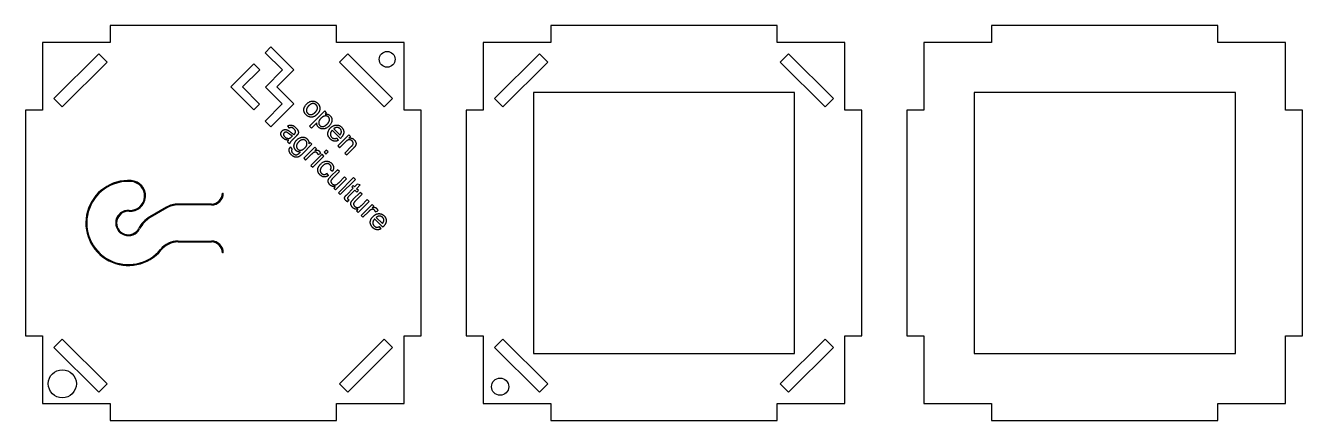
# Model space of a CAD drawing. Header units: millimetres. Extents: x -259 to 529, y -169 to 56.
# Drawn here: x 170.2 to 529, y -55.6 to 55.6 of the extents above; entities that cross this region are included whole.
import ezdxf

# ---------------------------------------------------------------- set-up
doc = ezdxf.new("R2010")
doc.units = ezdxf.units.MM

msp = doc.modelspace()

# ---------------------------------------------------------------- linework, layer by layer
at = {"color": 7, "linetype": 'Continuous', "lineweight": 25}
for p, q in [((193.96, 55.56), (193.96, 50.8)), ((257.53, 55.56), (193.96, 55.56)), ((257.53, 50.8), (257.53, 55.56)), ((317.78, 55.56), (317.78, 50.8)), ((381.35, 55.56), (317.78, 55.56)), ((381.35, 50.8), (381.35, 55.56)), ((441.61, 55.56), (441.61, 50.8)), ((505.18, 55.56), (441.61, 55.56)), ((505.18, 50.8), (505.18, 55.56)), ((174.94, 50.8), (174.94, 31.79)), ((193.96, 50.8), (174.94, 50.8)), ((276.54, 50.8), (257.53, 50.8)), ((276.54, 31.79), (276.54, 50.8)), ((298.77, 50.8), (298.77, 31.79)), ((317.78, 50.8), (298.77, 50.8)), ((400.37, 50.8), (381.35, 50.8)), ((400.37, 31.79), (400.37, 50.8)), ((422.59, 50.8), (422.59, 31.79)), ((441.61, 50.8), (422.59, 50.8)), ((524.19, 50.8), (505.18, 50.8)), ((524.19, 31.79), (524.19, 50.8)), ((190.74, 47.58), (178.16, 35.01)), ((193.07, 45.24), (190.74, 47.58)), ((237.53, 47.92), (239.14, 49.54)), ((242.38, 43.08), (237.53, 47.92)), ((239.14, 49.54), (245.59, 43.09)), ((260.75, 47.58), (258.41, 45.24)), ((273.32, 35.01), (260.75, 47.58)), ((314.56, 47.58), (301.99, 35.01)), ((316.9, 45.24), (314.56, 47.58)), ((384.57, 47.58), (382.24, 45.24)), ((397.15, 35.01), (384.57, 47.58)), ((180.5, 32.67), (193.07, 45.24)), ((227.89, 38.29), (234.35, 44.75)), ((235.97, 43.12), (231.14, 38.29)), ((234.35, 44.75), (235.97, 43.12)), ((237.56, 38.26), (242.38, 43.08)), ((245.59, 43.09), (240.8, 38.3)), ((258.41, 45.24), (270.99, 32.67)), ((304.32, 32.67), (316.9, 45.24)), ((382.24, 45.24), (394.81, 32.67)), ((234.34, 31.84), (227.89, 38.29)), ((231.14, 38.29), (235.96, 33.46)), ((242.33, 33.5), (237.56, 38.26)), ((240.8, 38.3), (245.58, 33.52)), ((386.27, 36.7), (312.86, 36.7)), ((312.86, 36.7), (312.86, -36.7)), ((386.27, -36.7), (386.27, 36.7)), ((510.1, 36.7), (436.69, 36.7)), ((436.69, 36.7), (436.69, -36.7)), ((510.1, -36.7), (510.1, 36.7)), ((178.16, 35.01), (180.5, 32.67)), ((235.96, 33.46), (234.34, 31.84)), ((237.51, 28.67), (242.33, 33.5)), ((245.58, 33.52), (239.12, 27.06)), ((270.99, 32.67), (273.32, 35.01)), ((301.99, 35.01), (304.32, 32.67)), ((394.81, 32.67), (397.15, 35.01)), ((170.18, 31.79), (170.18, -31.79)), ((174.94, 31.79), (170.18, 31.79)), ((254.29, 31.51), (249.98, 27.2)), ((254.77, 31.03), (254.29, 31.51)), ((254.37, 30.62), (254.77, 31.03)), ((281.31, 31.79), (276.54, 31.79)), ((281.31, -31.79), (281.31, 31.79)), ((294, 31.79), (294, -31.79)), ((298.77, 31.79), (294, 31.79)), ((405.13, 31.79), (400.37, 31.79)), ((405.13, -31.79), (405.13, 31.79)), ((417.83, 31.79), (417.83, -31.79)), ((422.59, 31.79), (417.83, 31.79)), ((528.96, 31.79), (524.19, 31.79)), ((528.96, -31.79), (528.96, 31.79)), ((239.12, 27.06), (237.51, 28.67)), ((243.79, 27.24), (244.23, 26.65)), ((249.98, 27.2), (250.51, 26.67)), ((250.51, 26.67), (252.03, 28.19)), ((256.32, 26.09), (258.64, 23.77)), ((258.52, 24.76), (256.78, 26.5)), ((243.79, 22.79), (244.34, 22.24)), ((245.2, 24.5), (245.01, 24.31)), ((245.48, 23.71), (246.18, 24.41)), ((247.97, 19.45), (250.66, 22.14)), ((250.17, 22.63), (249.8, 22.25)), ((250.66, 22.14), (250.17, 22.63)), ((258.14, 23.3), (257.66, 23.91)), ((261, 24.8), (257.88, 21.69)), ((257.88, 21.69), (258.41, 21.16)), ((258.41, 21.16), (260.11, 22.86)), ((261.78, 21.58), (259.88, 19.69)), ((261.47, 24.33), (261, 24.8)), ((261.03, 23.89), (261.47, 24.33)), ((245.08, 20.82), (244.65, 21.41)), ((251.46, 21.34), (248.35, 18.23)), ((248.35, 18.23), (248.88, 17.7)), ((248.88, 17.7), (250.51, 19.33)), ((253.48, 19.32), (250.37, 16.21)), ((250.9, 15.68), (254.01, 18.79)), ((251.94, 20.86), (251.46, 21.34)), ((251.47, 20.39), (251.94, 20.86)), ((252.38, 19.24), (253.06, 19.55)), ((254.01, 18.79), (253.48, 19.32)), ((254.67, 20.5), (254.06, 19.9)), ((254.06, 19.9), (254.59, 19.37)), ((254.59, 19.37), (255.2, 19.98)), ((255.2, 19.98), (254.67, 20.5)), ((259.88, 19.69), (260.41, 19.16)), ((260.41, 19.16), (262.33, 21.07)), ((250.37, 16.21), (250.9, 15.68)), ((255.82, 15), (256.41, 14.56)), ((257.83, 14.98), (255.9, 13.05)), ((256.63, 12.72), (258.36, 14.45)), ((258.36, 14.45), (257.83, 14.98)), ((255.33, 13.39), (254.88, 13.98)), ((257.24, 9.34), (260.35, 12.45)), ((262.37, 12.81), (258.07, 8.51)), ((259.83, 12.98), (258.16, 11.31)), ((258.59, 7.98), (262.89, 12.28)), ((260.35, 12.45), (259.83, 12.98)), ((262.89, 12.28), (262.37, 12.81)), ((263.4, 10.94), (262.63, 10.17)), ((264.24, 10.74), (263.4, 10.94)), ((225.49, 8.38), (225.74, 8.38)), ((257.22, 10.27), (256.77, 9.81)), ((256.77, 9.81), (257.24, 9.34)), ((258.07, 8.51), (258.59, 7.98)), ((262.22, 9.76), (260.43, 7.97)), ((260.92, 7.42), (262.74, 9.24)), ((262.24, 10.56), (261.83, 10.15)), ((261.83, 10.15), (262.22, 9.76)), ((262.63, 10.17), (262.24, 10.56)), ((264.2, 8.61), (262.27, 6.68)), ((262.74, 9.24), (263.28, 8.71)), ((263, 6.35), (264.73, 8.08)), ((263.15, 9.65), (264.24, 10.74)), ((263.69, 9.12), (263.15, 9.65)), ((263.28, 8.71), (263.69, 9.12)), ((264.73, 8.08), (264.2, 8.61)), ((209.75, 4.45), (205.09, 1.75)), ((209.88, 4.23), (205.22, 1.53)), ((222.44, 5.33), (213.04, 5.33)), ((222.44, 5.08), (213.04, 5.08)), ((260.65, 5.93), (261.04, 6.47)), ((263.59, 3.9), (263.14, 3.44)), ((263.61, 2.97), (266.72, 6.08)), ((267.56, 5.25), (264.44, 2.13)), ((266.2, 6.61), (264.53, 4.94)), ((266.72, 6.08), (266.2, 6.61)), ((268.03, 4.77), (267.56, 5.25)), ((267.56, 4.3), (268.03, 4.77)), ((263.14, 3.44), (263.61, 2.97)), ((264.44, 2.13), (264.97, 1.6)), ((264.97, 1.6), (266.6, 3.24)), ((268.25, 1.17), (270.57, -1.15)), ((268.48, 3.15), (269.15, 3.46)), ((270.45, -0.17), (268.71, 1.57)), ((270.07, -1.63), (269.59, -1.01)), ((213.04, -5.08), (222.44, -5.08)), ((213.04, -5.33), (222.44, -5.33)), ((225.74, -8.38), (225.49, -8.38)), ((170.18, -31.79), (174.94, -31.79)), ((174.94, -31.79), (174.94, -50.8)), ((276.54, -31.79), (281.31, -31.79)), ((276.54, -50.8), (276.54, -31.79)), ((294, -31.79), (298.77, -31.79)), ((298.77, -31.79), (298.77, -50.8)), ((400.37, -31.79), (405.13, -31.79)), ((400.37, -50.8), (400.37, -31.79)), ((417.83, -31.79), (422.59, -31.79)), ((422.59, -31.79), (422.59, -50.8)), ((524.19, -31.79), (528.96, -31.79)), ((524.19, -50.8), (524.19, -31.79)), ((180.5, -32.67), (178.16, -35.01)), ((178.16, -35.01), (190.74, -47.58)), ((193.07, -45.24), (180.5, -32.67)), ((270.99, -32.67), (258.41, -45.24)), ((260.75, -47.58), (273.32, -35.01)), ((273.32, -35.01), (270.99, -32.67)), ((304.32, -32.67), (301.99, -35.01)), ((301.99, -35.01), (314.56, -47.58)), ((316.9, -45.24), (304.32, -32.67)), ((394.81, -32.67), (382.24, -45.24)), ((384.57, -47.58), (397.15, -35.01)), ((397.15, -35.01), (394.81, -32.67)), ((312.86, -36.7), (386.27, -36.7)), ((436.69, -36.7), (510.1, -36.7)), ((190.74, -47.58), (193.07, -45.24)), ((258.41, -45.24), (260.75, -47.58)), ((314.56, -47.58), (316.9, -45.24)), ((382.24, -45.24), (384.57, -47.58)), ((174.94, -50.8), (193.96, -50.8)), ((193.96, -50.8), (193.96, -55.56)), ((257.53, -55.56), (257.53, -50.8)), ((257.53, -50.8), (276.54, -50.8)), ((298.77, -50.8), (317.78, -50.8)), ((317.78, -50.8), (317.78, -55.56)), ((381.35, -55.56), (381.35, -50.8)), ((381.35, -50.8), (400.37, -50.8)), ((422.59, -50.8), (441.61, -50.8)), ((441.61, -50.8), (441.61, -55.56)), ((505.18, -55.56), (505.18, -50.8)), ((505.18, -50.8), (524.19, -50.8)), ((193.96, -55.56), (257.53, -55.56)), ((317.78, -55.56), (381.35, -55.56)), ((441.61, -55.56), (505.18, -55.56))]:
    msp.add_line(p, q, dxfattribs=at)
for centre, radius in [((271.79, 46.05), 2.22), ((180.51, -45.23), 3.95), ((303.52, -46.05), 2.41)]:
    msp.add_circle(centre, radius, dxfattribs=at)
for centre, radius, start, end in [((199.07, 0), 11.95, 86.2634, 320.7106), ((199.07, 0), 11.7, 86.2634, 320.7106), ((199.57, 7.61), 4.32, 266.2634, 86.2634), ((199.57, 7.61), 4.07, 266.2634, 86.2634), ((222.44, 8.38), 3.3, 270, 0), ((222.44, 8.38), 3.05, 270, 0), ((213.04, -1.24), 6.57, 90, 120.0835), ((213.04, -1.24), 6.32, 90, 120.0835), ((199.07, 0), 3.56, 86.2634, 333.0541), ((199.07, 0), 3.31, 86.2634, 333.0541), ((209.04, -5.06), 7.87, 120.0835, 153.0541), ((209.04, -5.06), 7.62, 120.0835, 153.0541), ((213.04, -11.43), 6.35, 90, 140.7106), ((213.04, -11.43), 6.1, 90, 140.7106), ((222.44, -8.38), 3.3, 0, 90), ((222.44, -8.38), 3.05, 0, 90)]:
    msp.add_arc(centre, radius, start, end, dxfattribs=at)
for points, knots in [([(249.02, 30.41), (248.96, 30.47), (248.86, 30.57), (248.73, 30.75), (248.62, 30.92), (248.53, 31.11), (248.46, 31.29), (248.41, 31.49), (248.38, 31.69), (248.38, 31.89), (248.39, 32.09), (248.43, 32.3), (248.5, 32.5), (248.59, 32.71), (248.7, 32.91), (248.84, 33.11), (249, 33.31), (249.12, 33.43), (249.18, 33.5)], [0, 0, 0, 0, 0.064407, 0.126289, 0.185897, 0.243642, 0.30091, 0.357638, 0.414613, 0.472496, 0.531237, 0.590598, 0.651629, 0.714492, 0.780349, 0.849628, 0.922629, 1, 1, 1, 1]), ([(249.73, 32.96), (249.68, 32.91), (249.59, 32.81), (249.46, 32.67), (249.36, 32.52), (249.27, 32.37), (249.2, 32.23), (249.14, 32.09), (249.11, 31.94), (249.09, 31.8), (249.09, 31.67), (249.1, 31.53), (249.12, 31.41), (249.16, 31.28), (249.21, 31.17), (249.28, 31.05), (249.36, 30.95), (249.42, 30.88), (249.45, 30.85)], [0, 0, 0, 0, 0.085537, 0.165515, 0.240759, 0.311176, 0.378367, 0.442021, 0.502421, 0.561582, 0.618704, 0.673953, 0.727435, 0.780812, 0.833786, 0.88797, 0.942822, 1, 1, 1, 1]), ([(249.18, 33.5), (249.26, 33.57), (249.39, 33.7), (249.61, 33.87), (249.83, 34.02), (250.05, 34.14), (250.27, 34.22), (250.5, 34.28), (250.72, 34.31), (250.87, 34.3), (250.95, 34.3)], [0, 0, 0, 0, 0.148284, 0.287299, 0.418453, 0.542595, 0.661179, 0.77602, 0.888114, 1, 1, 1, 1]), ([(251.83, 33.23), (251.8, 33.26), (251.74, 33.32), (251.63, 33.4), (251.52, 33.47), (251.4, 33.52), (251.28, 33.56), (251.15, 33.58), (251.02, 33.6), (250.88, 33.59), (250.74, 33.58), (250.6, 33.54), (250.45, 33.49), (250.31, 33.42), (250.17, 33.33), (250.02, 33.22), (249.87, 33.1), (249.78, 33.01), (249.73, 32.96)], [0, 0, 0, 0, 0.057236, 0.112144, 0.16594, 0.219438, 0.272379, 0.32642, 0.381259, 0.438439, 0.497085, 0.558171, 0.621228, 0.687798, 0.758995, 0.834316, 0.914375, 1, 1, 1, 1]), ([(250.95, 34.3), (251.01, 34.29), (251.13, 34.28), (251.31, 34.24), (251.48, 34.19), (251.65, 34.12), (251.82, 34.03), (251.97, 33.93), (252.13, 33.8), (252.22, 33.71), (252.27, 33.67)], [0, 0, 0, 0, 0.123458, 0.24543, 0.366147, 0.488526, 0.611431, 0.736685, 0.866696, 1, 1, 1, 1]), ([(251.58, 31.14), (251.62, 31.19), (251.71, 31.28), (251.83, 31.43), (251.93, 31.57), (252.02, 31.71), (252.09, 31.85), (252.14, 32), (252.17, 32.14), (252.19, 32.28), (252.19, 32.42), (252.18, 32.55), (252.16, 32.68), (252.12, 32.8), (252.07, 32.92), (252, 33.03), (251.93, 33.13), (251.87, 33.2), (251.83, 33.23)], [0, 0, 0, 0, 0.083753, 0.162615, 0.236702, 0.306646, 0.373128, 0.436979, 0.498079, 0.557463, 0.615362, 0.671363, 0.726085, 0.780035, 0.83373, 0.887489, 0.942781, 1, 1, 1, 1]), ([(252.27, 33.67), (252.32, 33.61), (252.42, 33.51), (252.55, 33.34), (252.66, 33.16), (252.75, 32.98), (252.82, 32.79), (252.87, 32.6), (252.9, 32.4), (252.9, 32.2), (252.89, 31.99), (252.85, 31.79), (252.79, 31.59), (252.71, 31.39), (252.6, 31.19), (252.47, 31), (252.32, 30.81), (252.21, 30.69), (252.15, 30.63)], [0, 0, 0, 0, 0.064654, 0.126741, 0.186832, 0.245868, 0.303674, 0.361514, 0.419963, 0.479353, 0.539578, 0.599547, 0.660426, 0.72282, 0.787354, 0.854794, 0.925688, 1, 1, 1, 1]), ([(252.15, 30.63), (252.1, 30.58), (252, 30.48), (251.85, 30.35), (251.71, 30.24), (251.57, 30.13), (251.43, 30.05), (251.29, 29.97), (251.16, 29.91), (251.02, 29.86), (250.89, 29.82), (250.76, 29.8), (250.63, 29.78), (250.49, 29.78), (250.36, 29.78), (250.23, 29.79), (250.09, 29.82), (249.91, 29.86), (249.7, 29.94), (249.45, 30.06), (249.22, 30.22), (249.09, 30.35), (249.02, 30.41)], [0, 0, 0, 0, 0.058151, 0.113208, 0.165274, 0.214195, 0.260971, 0.304911, 0.346514, 0.386023, 0.424148, 0.461976, 0.49937, 0.53653, 0.574012, 0.611673, 0.649716, 0.688336, 0.765696, 0.842807, 0.920369, 1, 1, 1, 1]), ([(249.45, 30.85), (249.48, 30.82), (249.55, 30.76), (249.66, 30.68), (249.77, 30.61), (249.89, 30.56), (250.01, 30.52), (250.14, 30.5), (250.27, 30.49), (250.41, 30.49), (250.55, 30.51), (250.69, 30.55), (250.84, 30.6), (250.98, 30.67), (251.13, 30.76), (251.28, 30.87), (251.43, 31), (251.53, 31.09), (251.58, 31.14)], [0, 0, 0, 0, 0.056371, 0.111081, 0.164129, 0.216936, 0.269393, 0.322942, 0.377703, 0.434362, 0.493044, 0.553699, 0.617494, 0.684597, 0.755847, 0.832204, 0.913362, 1, 1, 1, 1]), ([(253.19, 29.46), (253.15, 29.41), (253.05, 29.31), (252.93, 29.16), (252.82, 29.02), (252.73, 28.88), (252.66, 28.74), (252.6, 28.6), (252.57, 28.46), (252.55, 28.33), (252.54, 28.2), (252.55, 28.07), (252.57, 27.95), (252.6, 27.84), (252.64, 27.73), (252.7, 27.63), (252.77, 27.53), (252.82, 27.48), (252.85, 27.45)], [0, 0, 0, 0, 0.090117, 0.174029, 0.252739, 0.326443, 0.39526, 0.460221, 0.522294, 0.581233, 0.637958, 0.69204, 0.744579, 0.795671, 0.845795, 0.896552, 0.947635, 1, 1, 1, 1]), ([(255.28, 29.83), (255.25, 29.86), (255.2, 29.91), (255.1, 29.98), (254.99, 30.03), (254.88, 30.07), (254.77, 30.1), (254.64, 30.12), (254.51, 30.12), (254.37, 30.11), (254.22, 30.09), (254.08, 30.05), (253.93, 30), (253.78, 29.92), (253.64, 29.83), (253.49, 29.72), (253.34, 29.6), (253.24, 29.5), (253.19, 29.46)], [0, 0, 0, 0, 0.049657, 0.098858, 0.148225, 0.198067, 0.249202, 0.302544, 0.359066, 0.418265, 0.480193, 0.543649, 0.609904, 0.678922, 0.752676, 0.830216, 0.912671, 1, 1, 1, 1]), ([(254.37, 30.62), (254.43, 30.63), (254.56, 30.65), (254.75, 30.65), (254.93, 30.64), (255.11, 30.6), (255.28, 30.54), (255.44, 30.45), (255.6, 30.33), (255.69, 30.24), (255.75, 30.19)], [0, 0, 0, 0, 0.132806, 0.258974, 0.379126, 0.494993, 0.611874, 0.732828, 0.861961, 1, 1, 1, 1]), ([(254.92, 27.81), (254.97, 27.86), (255.06, 27.96), (255.19, 28.1), (255.29, 28.25), (255.38, 28.39), (255.46, 28.53), (255.51, 28.67), (255.55, 28.81), (255.57, 28.95), (255.58, 29.08), (255.57, 29.21), (255.56, 29.33), (255.53, 29.44), (255.48, 29.55), (255.43, 29.65), (255.36, 29.74), (255.31, 29.8), (255.28, 29.83)], [0, 0, 0, 0, 0.089192, 0.172193, 0.25044, 0.324296, 0.39322, 0.458763, 0.520866, 0.580845, 0.638594, 0.693624, 0.746436, 0.797671, 0.847704, 0.897851, 0.94809, 1, 1, 1, 1]), ([(255.75, 30.19), (255.78, 30.16), (255.84, 30.1), (255.93, 29.99), (256, 29.88), (256.07, 29.77), (256.13, 29.65), (256.18, 29.53), (256.22, 29.41), (256.25, 29.29), (256.27, 29.16), (256.28, 29.03), (256.28, 28.9), (256.27, 28.77), (256.25, 28.64), (256.22, 28.51), (256.17, 28.38), (256.11, 28.2), (256, 27.98), (255.85, 27.73), (255.67, 27.49), (255.53, 27.35), (255.46, 27.27)], [0, 0, 0, 0, 0.042083, 0.083042, 0.123315, 0.162775, 0.201927, 0.240693, 0.279617, 0.318819, 0.357816, 0.396839, 0.436121, 0.475518, 0.515254, 0.555914, 0.597805, 0.640541, 0.727559, 0.815719, 0.906257, 1, 1, 1, 1]), ([(242.46, 23.97), (242.42, 24.01), (242.34, 24.09), (242.24, 24.22), (242.15, 24.35), (242.07, 24.48), (242.01, 24.61), (241.97, 24.75), (241.94, 24.88), (241.92, 25.01), (241.92, 25.14), (241.94, 25.26), (241.96, 25.38), (242, 25.5), (242.06, 25.62), (242.12, 25.72), (242.2, 25.83), (242.26, 25.89), (242.29, 25.92)], [0, 0, 0, 0, 0.079659, 0.154966, 0.225798, 0.293973, 0.358332, 0.420736, 0.481322, 0.540729, 0.599261, 0.655897, 0.711767, 0.767649, 0.823519, 0.880308, 0.93884, 1, 1, 1, 1]), ([(242.29, 25.92), (242.33, 25.96), (242.41, 26.03), (242.53, 26.12), (242.67, 26.19), (242.81, 26.24), (242.96, 26.28), (243.1, 26.29), (243.25, 26.29), (243.39, 26.27), (243.53, 26.24), (243.67, 26.19), (243.81, 26.13), (243.9, 26.09), (243.94, 26.06)], [0, 0, 0, 0, 0.088433, 0.174146, 0.258663, 0.343102, 0.426745, 0.50862, 0.588627, 0.668613, 0.749412, 0.831419, 0.914554, 1, 1, 1, 1]), ([(242.87, 25.38), (242.84, 25.34), (242.77, 25.27), (242.71, 25.14), (242.68, 25.01), (242.67, 24.86), (242.7, 24.71), (242.77, 24.55), (242.87, 24.4), (242.96, 24.31), (243, 24.26)], [0, 0, 0, 0, 0.113422, 0.221386, 0.330936, 0.444895, 0.565747, 0.694466, 0.838644, 1, 1, 1, 1]), ([(244.14, 25.16), (244.08, 25.2), (243.97, 25.28), (243.82, 25.39), (243.69, 25.46), (243.58, 25.52), (243.48, 25.55), (243.38, 25.57), (243.29, 25.57), (243.19, 25.56), (243.1, 25.53), (243.02, 25.49), (242.94, 25.44), (242.89, 25.4), (242.87, 25.38)], [0, 0, 0, 0, 0.151482, 0.279854, 0.384715, 0.468549, 0.539279, 0.60686, 0.672494, 0.738688, 0.804282, 0.867673, 0.933307, 1, 1, 1, 1]), ([(243.79, 27.24), (243.85, 27.28), (243.98, 27.36), (244.17, 27.45), (244.36, 27.51), (244.55, 27.55), (244.74, 27.55), (244.94, 27.53), (245.14, 27.47), (245.34, 27.39), (245.55, 27.28), (245.75, 27.14), (245.96, 26.98), (246.08, 26.86), (246.15, 26.79)], [0, 0, 0, 0, 0.08681, 0.167432, 0.242383, 0.313435, 0.383786, 0.4565, 0.534096, 0.617019, 0.705135, 0.79812, 0.896221, 1, 1, 1, 1]), ([(243.94, 26.06), (243.98, 26.04), (244.06, 25.99), (244.19, 25.9), (244.33, 25.8), (244.44, 25.72), (244.49, 25.67)], [0, 0, 0, 0, 0.187682, 0.41746, 0.687649, 1, 1, 1, 1]), ([(245.2, 24.5), (245.17, 24.52), (245.09, 24.55), (244.98, 24.61), (244.86, 24.67), (244.73, 24.75), (244.59, 24.84), (244.45, 24.94), (244.3, 25.05), (244.19, 25.12), (244.14, 25.16)], [0, 0, 0, 0, 0.092089, 0.193374, 0.304033, 0.423766, 0.553514, 0.692528, 0.841452, 1, 1, 1, 1]), ([(245.64, 26.43), (245.61, 26.46), (245.55, 26.52), (245.46, 26.6), (245.37, 26.66), (245.28, 26.72), (245.2, 26.77), (245.12, 26.81), (245.04, 26.83), (244.96, 26.85), (244.88, 26.86), (244.79, 26.86), (244.71, 26.85), (244.62, 26.83), (244.53, 26.8), (244.43, 26.76), (244.33, 26.71), (244.27, 26.67), (244.23, 26.65)], [0, 0, 0, 0, 0.080343, 0.155887, 0.226869, 0.291837, 0.353251, 0.410762, 0.464277, 0.514838, 0.565197, 0.61691, 0.671425, 0.729208, 0.790901, 0.855931, 0.925656, 1, 1, 1, 1]), ([(244.49, 25.67), (244.55, 25.63), (244.66, 25.54), (244.83, 25.42), (244.98, 25.31), (245.12, 25.2), (245.26, 25.11), (245.39, 25.04), (245.5, 24.97), (245.58, 24.93), (245.61, 24.91)], [0, 0, 0, 0, 0.162111, 0.313471, 0.454112, 0.584072, 0.703658, 0.81271, 0.911318, 1, 1, 1, 1]), ([(246.06, 25.65), (246.06, 25.69), (246.05, 25.75), (246.03, 25.85), (245.99, 25.94), (245.94, 26.04), (245.88, 26.14), (245.81, 26.24), (245.73, 26.34), (245.67, 26.4), (245.64, 26.43)], [0, 0, 0, 0, 0.105847, 0.215286, 0.328726, 0.448229, 0.57354, 0.706337, 0.848587, 1, 1, 1, 1]), ([(245.75, 25.05), (245.78, 25.07), (245.83, 25.13), (245.89, 25.2), (245.95, 25.28), (245.99, 25.36), (246.03, 25.43), (246.05, 25.51), (246.06, 25.58), (246.06, 25.63), (246.06, 25.65)], [0, 0, 0, 0, 0.157654, 0.304619, 0.440525, 0.566445, 0.68281, 0.793599, 0.897406, 1, 1, 1, 1]), ([(246.15, 26.79), (246.21, 26.73), (246.33, 26.61), (246.49, 26.42), (246.61, 26.23), (246.71, 26.06), (246.77, 25.89), (246.82, 25.73), (246.84, 25.59), (246.84, 25.45), (246.82, 25.32), (246.78, 25.18), (246.72, 25.05), (246.67, 24.97), (246.64, 24.92)], [0, 0, 0, 0, 0.127041, 0.242227, 0.34588, 0.439506, 0.524276, 0.600675, 0.670181, 0.733732, 0.795746, 0.8603, 0.927902, 1, 1, 1, 1]), ([(252.45, 26.98), (252.41, 27.02), (252.33, 27.11), (252.23, 27.25), (252.14, 27.4), (252.09, 27.56), (252.05, 27.72), (252.02, 27.88), (252.01, 28.03), (252.02, 28.14), (252.03, 28.19)], [0, 0, 0, 0, 0.137544, 0.269039, 0.39714, 0.523325, 0.647981, 0.76733, 0.884569, 1, 1, 1, 1]), ([(255.46, 27.27), (255.38, 27.2), (255.22, 27.05), (254.97, 26.86), (254.71, 26.7), (254.48, 26.6), (254.29, 26.53), (254.15, 26.49), (254.02, 26.47), (253.88, 26.45), (253.75, 26.45), (253.61, 26.45), (253.48, 26.47), (253.34, 26.49), (253.21, 26.53), (253.09, 26.57), (252.97, 26.62), (252.86, 26.68), (252.75, 26.74), (252.64, 26.81), (252.54, 26.89), (252.48, 26.95), (252.45, 26.98)], [0, 0, 0, 0, 0.097412, 0.19079, 0.281316, 0.369716, 0.413008, 0.454982, 0.495862, 0.536296, 0.576492, 0.616309, 0.655976, 0.696139, 0.735808, 0.77471, 0.813012, 0.85056, 0.888188, 0.925151, 0.96255, 1, 1, 1, 1]), ([(252.85, 27.45), (252.88, 27.42), (252.94, 27.37), (253.04, 27.3), (253.14, 27.24), (253.25, 27.19), (253.37, 27.16), (253.49, 27.14), (253.62, 27.14), (253.75, 27.14), (253.89, 27.16), (254.03, 27.2), (254.18, 27.26), (254.32, 27.33), (254.47, 27.43), (254.62, 27.54), (254.77, 27.67), (254.87, 27.77), (254.92, 27.81)], [0, 0, 0, 0, 0.051851, 0.102062, 0.152142, 0.202345, 0.252841, 0.305282, 0.359206, 0.416242, 0.47548, 0.537257, 0.602511, 0.671973, 0.745528, 0.824805, 0.909372, 1, 1, 1, 1]), ([(255.77, 23.66), (255.71, 23.72), (255.61, 23.83), (255.47, 24.01), (255.35, 24.19), (255.26, 24.38), (255.18, 24.57), (255.13, 24.76), (255.11, 24.96), (255.1, 25.17), (255.12, 25.37), (255.16, 25.58), (255.22, 25.78), (255.31, 25.98), (255.42, 26.18), (255.55, 26.37), (255.71, 26.56), (255.82, 26.69), (255.88, 26.75)], [0, 0, 0, 0, 0.067186, 0.13157, 0.19315, 0.252496, 0.310573, 0.368094, 0.425492, 0.483398, 0.542192, 0.601163, 0.661103, 0.723062, 0.787507, 0.854561, 0.925333, 1, 1, 1, 1]), ([(256.32, 26.09), (256.28, 26.05), (256.21, 25.96), (256.11, 25.83), (256.02, 25.69), (255.95, 25.56), (255.9, 25.42), (255.86, 25.29), (255.83, 25.15), (255.82, 25.02), (255.83, 24.89), (255.84, 24.76), (255.87, 24.64), (255.91, 24.52), (255.97, 24.41), (256.03, 24.3), (256.11, 24.19), (256.17, 24.13), (256.2, 24.1)], [0, 0, 0, 0, 0.079165, 0.153805, 0.225197, 0.292847, 0.357947, 0.42013, 0.48141, 0.541194, 0.599735, 0.656499, 0.712608, 0.768126, 0.824424, 0.881135, 0.939433, 1, 1, 1, 1]), ([(255.88, 26.75), (255.95, 26.81), (256.08, 26.93), (256.27, 27.09), (256.48, 27.23), (256.68, 27.35), (256.88, 27.44), (257.09, 27.5), (257.3, 27.55), (257.51, 27.57), (257.71, 27.56), (257.92, 27.54), (258.11, 27.49), (258.3, 27.43), (258.48, 27.34), (258.66, 27.23), (258.83, 27.1), (258.94, 27), (258.99, 26.95)], [0, 0, 0, 0, 0.076796, 0.149703, 0.218682, 0.284733, 0.348109, 0.409317, 0.469594, 0.529189, 0.58821, 0.645503, 0.702502, 0.759377, 0.816719, 0.875697, 0.936606, 1, 1, 1, 1]), ([(258.56, 26.51), (258.53, 26.54), (258.47, 26.59), (258.38, 26.67), (258.27, 26.73), (258.17, 26.78), (258.06, 26.83), (257.95, 26.85), (257.83, 26.87), (257.71, 26.88), (257.59, 26.87), (257.47, 26.86), (257.35, 26.83), (257.23, 26.79), (257.12, 26.73), (257, 26.66), (256.89, 26.59), (256.82, 26.53), (256.78, 26.5)], [0, 0, 0, 0, 0.06359, 0.12549, 0.185745, 0.244904, 0.303548, 0.362115, 0.422127, 0.483356, 0.54518, 0.606333, 0.667323, 0.730075, 0.794272, 0.859982, 0.928175, 1, 1, 1, 1]), ([(258.52, 24.76), (258.55, 24.79), (258.61, 24.86), (258.68, 24.97), (258.75, 25.07), (258.8, 25.17), (258.84, 25.27), (258.88, 25.36), (258.9, 25.46), (258.91, 25.52), (258.91, 25.55)], [0, 0, 0, 0, 0.15232, 0.294928, 0.430235, 0.556366, 0.675735, 0.789763, 0.896647, 1, 1, 1, 1]), ([(258.91, 25.55), (258.92, 25.59), (258.92, 25.68), (258.91, 25.82), (258.89, 25.94), (258.85, 26.07), (258.8, 26.19), (258.74, 26.3), (258.66, 26.41), (258.6, 26.47), (258.56, 26.51)], [0, 0, 0, 0, 0.129798, 0.25506, 0.377205, 0.498047, 0.618917, 0.742368, 0.868535, 1, 1, 1, 1]), ([(258.99, 26.95), (259.04, 26.9), (259.14, 26.79), (259.26, 26.63), (259.37, 26.45), (259.46, 26.28), (259.52, 26.09), (259.56, 25.9), (259.59, 25.7), (259.59, 25.5), (259.57, 25.3), (259.53, 25.09), (259.46, 24.89), (259.37, 24.69), (259.26, 24.49), (259.13, 24.29), (258.97, 24.1), (258.85, 23.97), (258.79, 23.91)], [0, 0, 0, 0, 0.062836, 0.123364, 0.181923, 0.239314, 0.295917, 0.35241, 0.409963, 0.468912, 0.52846, 0.58901, 0.650614, 0.713857, 0.780327, 0.849613, 0.922698, 1, 1, 1, 1]), ([(244.07, 23.28), (243.98, 23.28), (243.81, 23.3), (243.57, 23.35), (243.35, 23.41), (243.15, 23.48), (242.96, 23.58), (242.79, 23.69), (242.62, 23.82), (242.52, 23.92), (242.46, 23.97)], [0, 0, 0, 0, 0.146815, 0.284033, 0.411004, 0.529634, 0.644656, 0.760301, 0.878665, 1, 1, 1, 1]), ([(243, 24.26), (243.06, 24.21), (243.16, 24.12), (243.32, 24), (243.5, 23.91), (243.68, 23.84), (243.86, 23.8), (244.04, 23.8), (244.22, 23.81), (244.34, 23.85), (244.39, 23.86)], [0, 0, 0, 0, 0.137699, 0.269156, 0.39705, 0.523625, 0.646903, 0.765301, 0.882494, 1, 1, 1, 1]), ([(243.79, 22.79), (243.8, 22.83), (243.83, 22.91), (243.9, 23.04), (243.97, 23.16), (244.04, 23.24), (244.07, 23.28)], [0, 0, 0, 0, 0.232211, 0.477187, 0.730263, 1, 1, 1, 1]), ([(245.48, 23.71), (245.42, 23.65), (245.31, 23.54), (245.15, 23.38), (245.01, 23.23), (244.89, 23.11), (244.79, 22.99), (244.7, 22.9), (244.63, 22.82), (244.57, 22.73), (244.5, 22.63), (244.44, 22.5), (244.38, 22.37), (244.35, 22.28), (244.34, 22.24)], [0, 0, 0, 0, 0.132151, 0.250857, 0.357521, 0.451226, 0.532478, 0.600767, 0.657104, 0.700646, 0.774679, 0.848589, 0.924103, 1, 1, 1, 1]), ([(244.39, 23.86), (244.44, 23.88), (244.54, 23.93), (244.69, 24.03), (244.85, 24.15), (244.95, 24.25), (245.01, 24.31)], [0, 0, 0, 0, 0.198338, 0.429837, 0.69558, 1, 1, 1, 1]), ([(246.15, 20.43), (246.1, 20.48), (246, 20.59), (245.87, 20.76), (245.77, 20.93), (245.69, 21.11), (245.63, 21.3), (245.6, 21.49), (245.6, 21.69), (245.61, 21.89), (245.65, 22.09), (245.7, 22.28), (245.77, 22.48), (245.86, 22.66), (245.96, 22.84), (246.08, 23.02), (246.22, 23.19), (246.32, 23.29), (246.37, 23.35)], [0, 0, 0, 0, 0.066966, 0.131082, 0.192312, 0.251658, 0.310446, 0.369012, 0.428365, 0.489748, 0.551963, 0.613794, 0.675307, 0.737784, 0.801014, 0.865259, 0.931741, 1, 1, 1, 1]), ([(245.61, 24.91), (245.63, 24.93), (245.66, 24.96), (245.7, 25), (245.73, 25.03), (245.75, 25.04), (245.75, 25.05)], [0, 0, 0, 0, 0.360393, 0.64415, 0.860319, 1, 1, 1, 1]), ([(246.64, 24.92), (246.63, 24.91), (246.61, 24.88), (246.57, 24.83), (246.52, 24.78), (246.47, 24.71), (246.41, 24.65), (246.34, 24.57), (246.26, 24.5), (246.21, 24.44), (246.18, 24.41)], [0, 0, 0, 0, 0.076996, 0.167587, 0.27166, 0.389712, 0.521453, 0.66707, 0.826581, 1, 1, 1, 1]), ([(246.95, 22.85), (246.91, 22.8), (246.81, 22.7), (246.69, 22.55), (246.58, 22.4), (246.49, 22.26), (246.41, 22.12), (246.36, 21.98), (246.32, 21.84), (246.3, 21.71), (246.3, 21.58), (246.31, 21.46), (246.33, 21.34), (246.36, 21.22), (246.41, 21.11), (246.47, 21.01), (246.55, 20.91), (246.6, 20.85), (246.63, 20.82)], [0, 0, 0, 0, 0.090407, 0.174688, 0.253081, 0.326072, 0.39419, 0.458275, 0.518996, 0.576537, 0.631946, 0.685372, 0.737913, 0.789127, 0.840175, 0.891965, 0.945333, 1, 1, 1, 1]), ([(246.37, 23.35), (246.45, 23.42), (246.6, 23.56), (246.84, 23.74), (247.09, 23.89), (247.31, 23.99), (247.49, 24.06), (247.63, 24.1), (247.76, 24.13), (247.89, 24.15), (248.02, 24.16), (248.15, 24.16), (248.28, 24.15), (248.41, 24.13), (248.53, 24.1), (248.66, 24.06), (248.78, 24.01), (248.9, 23.95), (249.01, 23.88), (249.12, 23.8), (249.23, 23.71), (249.3, 23.64), (249.33, 23.61)], [0, 0, 0, 0, 0.092666, 0.182755, 0.27066, 0.357525, 0.400464, 0.442017, 0.482571, 0.522582, 0.561499, 0.6007, 0.639305, 0.678219, 0.716971, 0.755914, 0.794717, 0.83408, 0.874227, 0.915069, 0.956832, 1, 1, 1, 1]), ([(248.93, 23.14), (248.9, 23.16), (248.84, 23.22), (248.75, 23.29), (248.65, 23.35), (248.54, 23.39), (248.42, 23.42), (248.3, 23.45), (248.18, 23.45), (248.05, 23.45), (247.91, 23.43), (247.78, 23.4), (247.64, 23.34), (247.51, 23.28), (247.37, 23.19), (247.23, 23.09), (247.09, 22.98), (247, 22.89), (246.95, 22.85)], [0, 0, 0, 0, 0.054536, 0.10767, 0.159381, 0.211379, 0.263961, 0.318124, 0.373807, 0.43158, 0.49155, 0.553312, 0.618072, 0.685469, 0.757533, 0.833233, 0.914008, 1, 1, 1, 1]), ([(248.65, 21.12), (248.69, 21.16), (248.78, 21.25), (248.9, 21.4), (249, 21.54), (249.09, 21.68), (249.15, 21.82), (249.2, 21.96), (249.24, 22.09), (249.26, 22.23), (249.26, 22.36), (249.25, 22.49), (249.23, 22.61), (249.2, 22.73), (249.15, 22.84), (249.09, 22.95), (249.02, 23.05), (248.96, 23.11), (248.93, 23.14)], [0, 0, 0, 0, 0.08556, 0.166107, 0.241937, 0.313431, 0.381059, 0.445463, 0.507279, 0.567157, 0.625498, 0.681284, 0.735525, 0.787971, 0.840018, 0.892729, 0.945333, 1, 1, 1, 1]), ([(249.33, 23.61), (249.38, 23.56), (249.46, 23.47), (249.57, 23.32), (249.66, 23.16), (249.73, 23), (249.78, 22.82), (249.8, 22.64), (249.81, 22.45), (249.8, 22.32), (249.8, 22.25)], [0, 0, 0, 0, 0.128886, 0.252767, 0.374439, 0.495162, 0.615747, 0.739427, 0.866741, 1, 1, 1, 1]), ([(258.14, 23.3), (258.09, 23.27), (257.99, 23.22), (257.84, 23.15), (257.69, 23.1), (257.54, 23.06), (257.38, 23.03), (257.23, 23.02), (257.07, 23.02), (256.92, 23.03), (256.77, 23.06), (256.62, 23.11), (256.47, 23.16), (256.32, 23.24), (256.18, 23.32), (256.04, 23.42), (255.9, 23.53), (255.81, 23.62), (255.77, 23.66)], [0, 0, 0, 0, 0.065814, 0.129364, 0.191164, 0.25129, 0.310787, 0.369639, 0.428301, 0.487237, 0.546435, 0.606478, 0.667276, 0.729054, 0.793313, 0.859472, 0.928041, 1, 1, 1, 1]), ([(256.2, 24.1), (256.25, 24.05), (256.35, 23.96), (256.51, 23.86), (256.68, 23.79), (256.85, 23.75), (257.04, 23.74), (257.24, 23.76), (257.45, 23.82), (257.59, 23.88), (257.66, 23.91)], [0, 0, 0, 0, 0.124902, 0.243416, 0.356945, 0.470782, 0.587893, 0.712736, 0.849287, 1, 1, 1, 1]), ([(258.79, 23.91), (258.77, 23.89), (258.72, 23.84), (258.67, 23.8), (258.64, 23.77)], [0, 0, 0, 0, 0.416618, 1, 1, 1, 1]), ([(261.96, 23.06), (261.94, 23.09), (261.88, 23.14), (261.79, 23.21), (261.7, 23.27), (261.6, 23.32), (261.5, 23.36), (261.39, 23.4), (261.28, 23.42), (261.17, 23.43), (261.05, 23.43), (260.93, 23.41), (260.8, 23.36), (260.67, 23.3), (260.53, 23.22), (260.4, 23.12), (260.25, 23), (260.16, 22.91), (260.11, 22.86)], [0, 0, 0, 0, 0.054972, 0.108653, 0.161063, 0.21265, 0.26388, 0.315399, 0.368026, 0.421087, 0.47616, 0.533808, 0.596124, 0.663281, 0.737135, 0.817247, 0.904887, 1, 1, 1, 1]), ([(261.03, 23.89), (261.1, 23.9), (261.24, 23.92), (261.44, 23.92), (261.64, 23.9), (261.83, 23.86), (262.02, 23.78), (262.2, 23.68), (262.37, 23.56), (262.48, 23.46), (262.53, 23.41)], [0, 0, 0, 0, 0.129259, 0.252793, 0.373237, 0.492701, 0.613359, 0.73667, 0.864849, 1, 1, 1, 1]), ([(261.78, 21.58), (261.83, 21.63), (261.92, 21.73), (262.04, 21.87), (262.13, 22), (262.2, 22.12), (262.24, 22.24), (262.26, 22.35), (262.26, 22.48), (262.24, 22.6), (262.2, 22.72), (262.14, 22.84), (262.06, 22.96), (262, 23.03), (261.96, 23.06)], [0, 0, 0, 0, 0.124994, 0.232606, 0.324884, 0.40234, 0.4714, 0.539896, 0.610299, 0.683165, 0.758589, 0.836019, 0.915527, 1, 1, 1, 1]), ([(262.81, 21.62), (262.8, 21.6), (262.78, 21.57), (262.74, 21.51), (262.69, 21.45), (262.63, 21.39), (262.56, 21.32), (262.49, 21.24), (262.41, 21.16), (262.36, 21.1), (262.33, 21.07)], [0, 0, 0, 0, 0.079024, 0.171954, 0.275489, 0.394458, 0.526404, 0.67033, 0.828579, 1, 1, 1, 1]), ([(262.53, 23.41), (262.58, 23.36), (262.67, 23.27), (262.78, 23.11), (262.87, 22.96), (262.95, 22.79), (263.01, 22.63), (263.04, 22.47), (263.05, 22.32), (263.04, 22.17), (263.01, 22.03), (262.96, 21.89), (262.89, 21.75), (262.84, 21.66), (262.81, 21.62)], [0, 0, 0, 0, 0.09862, 0.19329, 0.286737, 0.378576, 0.466699, 0.548069, 0.62416, 0.697201, 0.769325, 0.84348, 0.91999, 1, 1, 1, 1]), ([(244.87, 19.17), (244.83, 19.22), (244.74, 19.31), (244.62, 19.45), (244.52, 19.59), (244.43, 19.74), (244.36, 19.88), (244.3, 20.03), (244.25, 20.17), (244.22, 20.32), (244.21, 20.47), (244.21, 20.61), (244.24, 20.76), (244.28, 20.9), (244.34, 21.03), (244.43, 21.16), (244.53, 21.29), (244.61, 21.37), (244.65, 21.41)], [0, 0, 0, 0, 0.075053, 0.14662, 0.215018, 0.281273, 0.344258, 0.405694, 0.465654, 0.52477, 0.582405, 0.638883, 0.694703, 0.750833, 0.808669, 0.868889, 0.932464, 1, 1, 1, 1]), ([(247.97, 19.45), (247.91, 19.39), (247.79, 19.28), (247.63, 19.13), (247.47, 18.99), (247.31, 18.87), (247.17, 18.77), (247.04, 18.68), (246.91, 18.62), (246.79, 18.57), (246.68, 18.53), (246.56, 18.51), (246.44, 18.49), (246.32, 18.49), (246.2, 18.49), (246.08, 18.5), (245.96, 18.53), (245.84, 18.56), (245.71, 18.6), (245.59, 18.65), (245.47, 18.71), (245.35, 18.79), (245.23, 18.87), (245.11, 18.96), (244.99, 19.06), (244.91, 19.14), (244.87, 19.17)], [0, 0, 0, 0, 0.06879, 0.132543, 0.190832, 0.244274, 0.292931, 0.336934, 0.376305, 0.411479, 0.444418, 0.477, 0.509797, 0.542381, 0.575612, 0.609389, 0.643854, 0.679159, 0.715336, 0.752355, 0.790038, 0.829218, 0.869687, 0.911475, 0.954942, 1, 1, 1, 1]), ([(245.08, 20.82), (245.05, 20.78), (244.99, 20.7), (244.94, 20.56), (244.91, 20.43), (244.91, 20.34), (244.92, 20.3)], [0, 0, 0, 0, 0.282311, 0.53671, 0.772742, 1, 1, 1, 1]), ([(244.92, 20.3), (244.93, 20.24), (244.95, 20.12), (245.04, 19.95), (245.15, 19.77), (245.25, 19.67), (245.31, 19.61)], [0, 0, 0, 0, 0.221637, 0.456849, 0.714162, 1, 1, 1, 1]), ([(245.31, 19.61), (245.34, 19.58), (245.4, 19.53), (245.49, 19.45), (245.58, 19.38), (245.67, 19.33), (245.75, 19.28), (245.84, 19.24), (245.93, 19.21), (246.05, 19.19), (246.19, 19.18), (246.37, 19.2), (246.54, 19.25), (246.65, 19.31), (246.7, 19.34)], [0, 0, 0, 0, 0.081156, 0.15798, 0.230324, 0.299068, 0.364307, 0.426031, 0.485251, 0.542288, 0.654058, 0.765627, 0.879561, 1, 1, 1, 1]), ([(247.42, 19.97), (247.35, 19.97), (247.23, 19.96), (247.06, 19.98), (246.88, 20.01), (246.72, 20.05), (246.56, 20.12), (246.42, 20.2), (246.28, 20.31), (246.19, 20.39), (246.15, 20.43)], [0, 0, 0, 0, 0.13203, 0.259807, 0.382984, 0.50488, 0.625121, 0.747271, 0.87144, 1, 1, 1, 1]), ([(246.63, 20.82), (246.66, 20.79), (246.72, 20.73), (246.82, 20.66), (246.93, 20.6), (247.04, 20.55), (247.15, 20.51), (247.27, 20.49), (247.4, 20.48), (247.52, 20.48), (247.66, 20.5), (247.79, 20.54), (247.93, 20.59), (248.07, 20.66), (248.21, 20.75), (248.36, 20.86), (248.5, 20.98), (248.6, 21.07), (248.65, 21.12)], [0, 0, 0, 0, 0.05516, 0.108257, 0.160514, 0.212022, 0.263856, 0.316341, 0.37083, 0.426725, 0.485245, 0.545854, 0.609628, 0.677637, 0.750262, 0.82829, 0.911058, 1, 1, 1, 1]), ([(246.7, 19.34), (246.72, 19.35), (246.76, 19.37), (246.83, 19.42), (246.9, 19.49), (246.99, 19.56), (247.08, 19.64), (247.18, 19.74), (247.3, 19.85), (247.37, 19.93), (247.42, 19.97)], [0, 0, 0, 0, 0.06884, 0.153455, 0.253886, 0.370626, 0.50349, 0.652653, 0.818148, 1, 1, 1, 1]), ([(251.21, 19.86), (251.15, 19.82), (251.03, 19.75), (250.85, 19.63), (250.67, 19.49), (250.56, 19.38), (250.51, 19.33)], [0, 0, 0, 0, 0.238959, 0.483625, 0.737492, 1, 1, 1, 1]), ([(252.11, 19.74), (252.08, 19.77), (252.02, 19.82), (251.92, 19.88), (251.81, 19.93), (251.7, 19.95), (251.58, 19.96), (251.45, 19.95), (251.33, 19.91), (251.25, 19.87), (251.21, 19.86)], [0, 0, 0, 0, 0.12308, 0.243631, 0.361927, 0.485143, 0.609416, 0.734171, 0.864467, 1, 1, 1, 1]), ([(251.47, 20.39), (251.51, 20.4), (251.59, 20.43), (251.7, 20.46), (251.81, 20.48), (251.91, 20.49), (252.01, 20.5), (252.09, 20.51), (252.17, 20.5), (252.26, 20.49), (252.36, 20.47), (252.48, 20.41), (252.59, 20.35), (252.65, 20.29), (252.68, 20.26)], [0, 0, 0, 0, 0.10002, 0.192371, 0.276966, 0.356197, 0.428176, 0.493132, 0.552368, 0.606225, 0.705753, 0.803619, 0.900527, 1, 1, 1, 1]), ([(252.38, 19.24), (252.37, 19.29), (252.34, 19.39), (252.28, 19.52), (252.21, 19.64), (252.14, 19.71), (252.11, 19.74)], [0, 0, 0, 0, 0.267467, 0.521393, 0.76312, 1, 1, 1, 1]), ([(252.68, 20.26), (252.73, 20.21), (252.81, 20.12), (252.92, 19.95), (253, 19.76), (253.04, 19.62), (253.06, 19.55)], [0, 0, 0, 0, 0.233773, 0.475274, 0.728967, 1, 1, 1, 1]), ([(252.89, 13.54), (252.84, 13.6), (252.74, 13.7), (252.61, 13.87), (252.5, 14.04), (252.42, 14.22), (252.35, 14.4), (252.31, 14.59), (252.28, 14.79), (252.28, 14.99), (252.3, 15.19), (252.34, 15.39), (252.41, 15.59), (252.5, 15.79), (252.61, 15.99), (252.75, 16.19), (252.91, 16.38), (253.03, 16.51), (253.09, 16.57)], [0, 0, 0, 0, 0.064265, 0.125425, 0.184581, 0.242367, 0.298908, 0.355318, 0.412119, 0.469904, 0.528685, 0.588092, 0.649377, 0.712673, 0.778911, 0.848595, 0.922304, 1, 1, 1, 1]), ([(253.65, 16.05), (253.6, 16), (253.5, 15.9), (253.37, 15.74), (253.26, 15.6), (253.17, 15.45), (253.09, 15.31), (253.03, 15.17), (252.99, 15.03), (252.97, 14.9), (252.97, 14.77), (252.98, 14.64), (253, 14.52), (253.04, 14.4), (253.09, 14.29), (253.15, 14.18), (253.23, 14.08), (253.29, 14.01), (253.32, 13.98)], [0, 0, 0, 0, 0.090743, 0.175083, 0.253727, 0.326644, 0.394532, 0.458159, 0.517759, 0.574697, 0.628957, 0.681756, 0.733816, 0.785117, 0.83648, 0.889073, 0.94352, 1, 1, 1, 1]), ([(253.09, 16.57), (253.18, 16.65), (253.34, 16.81), (253.6, 17.01), (253.86, 17.17), (254.09, 17.27), (254.28, 17.34), (254.41, 17.37), (254.55, 17.4), (254.68, 17.41), (254.82, 17.41), (254.95, 17.4), (255.09, 17.38), (255.26, 17.34), (255.48, 17.26), (255.72, 17.14), (255.95, 16.98), (256.08, 16.86), (256.15, 16.79)], [0, 0, 0, 0, 0.099409, 0.193569, 0.282605, 0.368212, 0.409595, 0.450046, 0.489801, 0.528723, 0.567132, 0.605995, 0.644928, 0.684083, 0.762921, 0.840846, 0.91965, 1, 1, 1, 1]), ([(255.74, 16.34), (255.7, 16.37), (255.64, 16.43), (255.53, 16.51), (255.42, 16.58), (255.3, 16.63), (255.19, 16.67), (255.06, 16.7), (254.93, 16.71), (254.8, 16.7), (254.66, 16.68), (254.53, 16.65), (254.39, 16.59), (254.24, 16.52), (254.1, 16.43), (253.95, 16.32), (253.8, 16.19), (253.7, 16.1), (253.65, 16.05)], [0, 0, 0, 0, 0.05744, 0.11285, 0.167101, 0.219847, 0.271991, 0.324703, 0.378145, 0.433462, 0.490334, 0.550134, 0.612814, 0.680083, 0.752077, 0.828994, 0.911523, 1, 1, 1, 1]), ([(255.82, 15), (255.85, 15.06), (255.92, 15.18), (255.99, 15.37), (256.03, 15.55), (256.03, 15.73), (256.01, 15.9), (255.95, 16.06), (255.86, 16.21), (255.78, 16.3), (255.74, 16.34)], [0, 0, 0, 0, 0.14795, 0.284076, 0.408792, 0.528568, 0.6449, 0.759904, 0.876776, 1, 1, 1, 1]), ([(256.15, 16.79), (256.19, 16.75), (256.27, 16.67), (256.38, 16.54), (256.47, 16.4), (256.55, 16.27), (256.61, 16.13), (256.67, 15.99), (256.7, 15.85), (256.73, 15.71), (256.74, 15.56), (256.73, 15.42), (256.71, 15.27), (256.68, 15.13), (256.63, 14.99), (256.57, 14.84), (256.5, 14.7), (256.44, 14.61), (256.41, 14.56)], [0, 0, 0, 0, 0.070935, 0.139371, 0.204597, 0.267969, 0.329425, 0.389396, 0.448982, 0.507915, 0.566712, 0.625406, 0.684048, 0.743649, 0.804694, 0.867367, 0.932399, 1, 1, 1, 1]), ([(255.33, 13.39), (255.28, 13.35), (255.18, 13.28), (255.02, 13.19), (254.86, 13.12), (254.7, 13.06), (254.54, 13.02), (254.38, 12.99), (254.22, 12.98), (254.06, 12.98), (253.9, 13), (253.74, 13.03), (253.58, 13.08), (253.44, 13.15), (253.29, 13.22), (253.15, 13.32), (253.02, 13.42), (252.93, 13.5), (252.89, 13.54)], [0, 0, 0, 0, 0.069876, 0.136992, 0.201983, 0.265103, 0.326553, 0.387622, 0.44799, 0.508691, 0.56931, 0.629001, 0.688323, 0.748268, 0.808737, 0.870451, 0.934282, 1, 1, 1, 1]), ([(253.32, 13.98), (253.35, 13.96), (253.4, 13.91), (253.48, 13.84), (253.56, 13.79), (253.65, 13.74), (253.74, 13.71), (253.84, 13.68), (253.93, 13.66), (254.03, 13.65), (254.13, 13.65), (254.23, 13.66), (254.34, 13.69), (254.44, 13.72), (254.55, 13.77), (254.66, 13.83), (254.77, 13.9), (254.84, 13.95), (254.88, 13.98)], [0, 0, 0, 0, 0.062153, 0.122147, 0.180966, 0.238132, 0.293555, 0.349568, 0.406282, 0.462911, 0.520751, 0.580443, 0.641936, 0.706514, 0.774019, 0.845253, 0.920564, 1, 1, 1, 1]), ([(255.71, 10.73), (255.66, 10.77), (255.58, 10.86), (255.47, 11.02), (255.37, 11.18), (255.3, 11.34), (255.24, 11.51), (255.21, 11.67), (255.19, 11.82), (255.21, 11.97), (255.24, 12.11), (255.29, 12.25), (255.35, 12.39), (255.41, 12.48), (255.44, 12.52)], [0, 0, 0, 0, 0.096386, 0.190629, 0.283702, 0.376359, 0.46541, 0.547338, 0.623432, 0.695139, 0.766476, 0.840992, 0.918017, 1, 1, 1, 1]), ([(255.44, 12.52), (255.46, 12.56), (255.52, 12.63), (255.62, 12.75), (255.75, 12.9), (255.85, 12.99), (255.9, 13.05)], [0, 0, 0, 0, 0.180869, 0.409023, 0.681541, 1, 1, 1, 1]), ([(256.1, 12.13), (256.08, 12.09), (256.03, 12.01), (255.99, 11.87), (255.97, 11.73), (255.98, 11.59), (256.02, 11.45), (256.08, 11.32), (256.16, 11.19), (256.23, 11.11), (256.27, 11.07)], [0, 0, 0, 0, 0.125697, 0.245919, 0.363968, 0.483433, 0.605047, 0.729462, 0.859693, 1, 1, 1, 1]), ([(256.63, 12.72), (256.6, 12.69), (256.53, 12.62), (256.44, 12.53), (256.36, 12.45), (256.29, 12.37), (256.23, 12.3), (256.18, 12.24), (256.14, 12.18), (256.11, 12.15), (256.1, 12.13)], [0, 0, 0, 0, 0.177962, 0.339355, 0.486468, 0.618118, 0.736641, 0.838931, 0.925852, 1, 1, 1, 1]), ([(256.27, 11.07), (256.31, 11.04), (256.39, 10.96), (256.53, 10.87), (256.68, 10.8), (256.83, 10.75), (256.99, 10.72), (257.16, 10.71), (257.31, 10.73), (257.44, 10.78), (257.54, 10.82), (257.62, 10.87), (257.7, 10.92), (257.79, 10.98), (257.87, 11.05), (257.97, 11.13), (258.06, 11.22), (258.12, 11.28), (258.16, 11.31)], [0, 0, 0, 0, 0.07611, 0.151117, 0.226331, 0.303587, 0.379813, 0.452573, 0.524325, 0.597095, 0.635747, 0.677466, 0.721914, 0.770788, 0.822165, 0.877815, 0.937322, 1, 1, 1, 1]), ([(257.22, 10.27), (257.15, 10.26), (257.01, 10.23), (256.8, 10.23), (256.59, 10.25), (256.4, 10.3), (256.21, 10.36), (256.03, 10.46), (255.86, 10.58), (255.76, 10.68), (255.71, 10.73)], [0, 0, 0, 0, 0.133158, 0.260764, 0.383769, 0.504105, 0.623554, 0.744719, 0.869521, 1, 1, 1, 1]), ([(260.21, 6.28), (260.16, 6.33), (260.08, 6.42), (259.98, 6.56), (259.9, 6.69), (259.85, 6.82), (259.83, 6.94), (259.82, 7.06), (259.83, 7.17), (259.86, 7.27), (259.9, 7.34), (259.94, 7.41), (259.99, 7.48), (260.05, 7.57), (260.13, 7.66), (260.22, 7.75), (260.32, 7.86), (260.39, 7.93), (260.43, 7.97)], [0, 0, 0, 0, 0.095631, 0.180255, 0.255892, 0.322953, 0.384859, 0.443893, 0.500183, 0.556534, 0.588402, 0.626422, 0.671399, 0.72262, 0.781437, 0.847123, 0.920096, 1, 1, 1, 1]), ([(260.92, 7.42), (260.89, 7.38), (260.83, 7.32), (260.75, 7.23), (260.7, 7.16), (260.65, 7.09), (260.63, 7), (260.64, 6.92), (260.67, 6.85), (260.7, 6.8), (260.74, 6.74), (260.77, 6.71), (260.79, 6.69)], [0, 0, 0, 0, 0.166944, 0.301115, 0.403172, 0.474705, 0.584786, 0.698431, 0.761471, 0.831078, 0.909956, 1, 1, 1, 1]), ([(260.65, 5.93), (260.61, 5.96), (260.53, 6.02), (260.41, 6.11), (260.3, 6.19), (260.24, 6.26), (260.21, 6.28)], [0, 0, 0, 0, 0.275123, 0.533857, 0.774251, 1, 1, 1, 1]), ([(260.79, 6.69), (260.81, 6.67), (260.84, 6.64), (260.9, 6.59), (260.97, 6.53), (261.02, 6.49), (261.04, 6.47)], [0, 0, 0, 0, 0.206627, 0.440209, 0.706349, 1, 1, 1, 1]), ([(262.08, 4.36), (262.03, 4.4), (261.95, 4.49), (261.84, 4.65), (261.74, 4.81), (261.67, 4.97), (261.61, 5.14), (261.58, 5.3), (261.56, 5.45), (261.58, 5.6), (261.61, 5.74), (261.66, 5.88), (261.72, 6.02), (261.78, 6.11), (261.81, 6.15)], [0, 0, 0, 0, 0.096386, 0.190629, 0.283702, 0.376359, 0.46541, 0.547338, 0.623432, 0.695139, 0.766476, 0.840992, 0.918017, 1, 1, 1, 1]), ([(261.81, 6.15), (261.83, 6.19), (261.89, 6.26), (261.99, 6.38), (262.12, 6.53), (262.22, 6.62), (262.27, 6.68)], [0, 0, 0, 0, 0.180869, 0.409023, 0.681541, 1, 1, 1, 1]), ([(263.59, 3.9), (263.52, 3.88), (263.38, 3.86), (263.17, 3.86), (262.96, 3.88), (262.77, 3.93), (262.58, 3.99), (262.4, 4.09), (262.23, 4.21), (262.13, 4.31), (262.08, 4.36)], [0, 0, 0, 0, 0.133158, 0.260764, 0.383769, 0.504105, 0.623554, 0.744719, 0.869521, 1, 1, 1, 1]), ([(262.47, 5.76), (262.45, 5.72), (262.4, 5.63), (262.36, 5.5), (262.34, 5.36), (262.35, 5.22), (262.39, 5.08), (262.45, 4.95), (262.53, 4.82), (262.6, 4.74), (262.64, 4.7)], [0, 0, 0, 0, 0.125697, 0.245919, 0.363968, 0.483433, 0.605047, 0.729462, 0.859693, 1, 1, 1, 1]), ([(263, 6.35), (262.97, 6.32), (262.9, 6.25), (262.81, 6.16), (262.73, 6.08), (262.66, 6), (262.6, 5.93), (262.55, 5.87), (262.51, 5.81), (262.48, 5.78), (262.47, 5.76)], [0, 0, 0, 0, 0.177962, 0.339355, 0.486468, 0.618118, 0.736641, 0.838931, 0.925852, 1, 1, 1, 1]), ([(262.64, 4.7), (262.68, 4.67), (262.76, 4.59), (262.9, 4.5), (263.05, 4.43), (263.2, 4.38), (263.36, 4.35), (263.53, 4.34), (263.68, 4.36), (263.81, 4.41), (263.91, 4.45), (263.99, 4.5), (264.07, 4.55), (264.16, 4.61), (264.24, 4.68), (264.34, 4.76), (264.43, 4.85), (264.49, 4.91), (264.53, 4.94)], [0, 0, 0, 0, 0.07611, 0.151117, 0.226331, 0.303587, 0.379813, 0.452573, 0.524325, 0.597095, 0.635747, 0.677466, 0.721914, 0.770788, 0.822165, 0.877815, 0.937322, 1, 1, 1, 1]), ([(267.3, 3.76), (267.24, 3.73), (267.12, 3.66), (266.94, 3.54), (266.77, 3.4), (266.66, 3.29), (266.6, 3.24)], [0, 0, 0, 0, 0.238959, 0.483625, 0.737492, 1, 1, 1, 1]), ([(268.21, 3.65), (268.18, 3.68), (268.12, 3.73), (268.02, 3.79), (267.91, 3.83), (267.79, 3.86), (267.67, 3.86), (267.55, 3.85), (267.42, 3.82), (267.34, 3.78), (267.3, 3.76)], [0, 0, 0, 0, 0.12308, 0.243631, 0.361927, 0.485143, 0.609416, 0.734171, 0.864467, 1, 1, 1, 1]), ([(267.56, 4.3), (267.6, 4.31), (267.68, 4.33), (267.8, 4.36), (267.91, 4.38), (268.01, 4.4), (268.1, 4.41), (268.18, 4.41), (268.26, 4.41), (268.35, 4.4), (268.46, 4.37), (268.57, 4.32), (268.68, 4.25), (268.74, 4.2), (268.78, 4.17)], [0, 0, 0, 0, 0.10002, 0.192371, 0.276966, 0.356197, 0.428176, 0.493132, 0.552368, 0.606225, 0.705753, 0.803619, 0.900527, 1, 1, 1, 1]), ([(268.48, 3.15), (268.46, 3.2), (268.43, 3.29), (268.37, 3.43), (268.3, 3.55), (268.24, 3.61), (268.21, 3.65)], [0, 0, 0, 0, 0.267467, 0.521393, 0.76312, 1, 1, 1, 1]), ([(268.78, 4.17), (268.82, 4.12), (268.91, 4.02), (269.01, 3.85), (269.09, 3.66), (269.13, 3.53), (269.15, 3.46)], [0, 0, 0, 0, 0.233773, 0.475274, 0.728967, 1, 1, 1, 1]), ([(267.7, -1.26), (267.64, -1.21), (267.54, -1.1), (267.4, -0.92), (267.28, -0.74), (267.19, -0.55), (267.11, -0.36), (267.07, -0.16), (267.04, 0.04), (267.03, 0.24), (267.05, 0.45), (267.09, 0.65), (267.15, 0.85), (267.24, 1.05), (267.35, 1.25), (267.48, 1.44), (267.64, 1.64), (267.75, 1.76), (267.81, 1.82)], [0, 0, 0, 0, 0.067186, 0.13157, 0.19315, 0.252496, 0.310573, 0.368094, 0.425492, 0.483398, 0.542192, 0.601163, 0.661103, 0.723062, 0.787507, 0.854561, 0.925333, 1, 1, 1, 1]), ([(268.25, 1.17), (268.21, 1.12), (268.14, 1.04), (268.04, 0.9), (267.96, 0.76), (267.89, 0.63), (267.83, 0.5), (267.79, 0.36), (267.76, 0.23), (267.75, 0.09), (267.76, -0.04), (267.77, -0.17), (267.8, -0.29), (267.84, -0.41), (267.9, -0.52), (267.96, -0.63), (268.04, -0.73), (268.1, -0.8), (268.13, -0.83)], [0, 0, 0, 0, 0.079165, 0.153805, 0.225197, 0.292847, 0.357947, 0.42013, 0.48141, 0.541194, 0.599735, 0.656499, 0.712608, 0.768126, 0.824424, 0.881135, 0.939433, 1, 1, 1, 1]), ([(267.81, 1.82), (267.88, 1.88), (268.01, 2.01), (268.21, 2.17), (268.41, 2.31), (268.61, 2.42), (268.81, 2.51), (269.02, 2.58), (269.23, 2.62), (269.44, 2.64), (269.64, 2.64), (269.85, 2.61), (270.04, 2.57), (270.23, 2.5), (270.41, 2.41), (270.59, 2.3), (270.76, 2.17), (270.87, 2.07), (270.92, 2.02)], [0, 0, 0, 0, 0.076796, 0.149703, 0.218682, 0.284733, 0.348109, 0.409317, 0.469594, 0.529189, 0.58821, 0.645503, 0.702502, 0.759377, 0.816719, 0.875697, 0.936606, 1, 1, 1, 1]), ([(270.5, 1.58), (270.47, 1.61), (270.41, 1.67), (270.31, 1.74), (270.21, 1.8), (270.1, 1.86), (269.99, 1.9), (269.88, 1.93), (269.76, 1.95), (269.64, 1.95), (269.52, 1.95), (269.4, 1.93), (269.28, 1.9), (269.16, 1.86), (269.05, 1.8), (268.93, 1.74), (268.82, 1.66), (268.75, 1.6), (268.71, 1.57)], [0, 0, 0, 0, 0.06359, 0.12549, 0.185745, 0.244904, 0.303548, 0.362115, 0.422127, 0.483356, 0.54518, 0.606333, 0.667323, 0.730075, 0.794272, 0.859982, 0.928175, 1, 1, 1, 1]), ([(270.45, -0.17), (270.48, -0.13), (270.54, -0.06), (270.61, 0.04), (270.68, 0.14), (270.73, 0.24), (270.78, 0.34), (270.81, 0.44), (270.83, 0.53), (270.84, 0.59), (270.84, 0.62)], [0, 0, 0, 0, 0.15232, 0.294928, 0.430235, 0.556366, 0.675735, 0.789763, 0.896647, 1, 1, 1, 1]), ([(270.84, 0.62), (270.85, 0.67), (270.85, 0.76), (270.84, 0.89), (270.82, 1.02), (270.79, 1.14), (270.73, 1.26), (270.67, 1.37), (270.59, 1.48), (270.53, 1.55), (270.5, 1.58)], [0, 0, 0, 0, 0.129798, 0.25506, 0.377205, 0.498047, 0.618917, 0.742368, 0.868535, 1, 1, 1, 1]), ([(270.92, 2.02), (270.97, 1.97), (271.07, 1.87), (271.2, 1.7), (271.3, 1.53), (271.39, 1.35), (271.45, 1.16), (271.5, 0.97), (271.52, 0.78), (271.52, 0.57), (271.5, 0.37), (271.46, 0.17), (271.39, -0.04), (271.31, -0.24), (271.19, -0.44), (271.06, -0.63), (270.9, -0.83), (270.78, -0.95), (270.72, -1.02)], [0, 0, 0, 0, 0.062836, 0.123364, 0.181923, 0.239314, 0.295917, 0.35241, 0.409963, 0.468912, 0.52846, 0.58901, 0.650614, 0.713857, 0.780327, 0.849613, 0.922698, 1, 1, 1, 1]), ([(270.07, -1.63), (270.02, -1.65), (269.92, -1.71), (269.77, -1.77), (269.62, -1.83), (269.47, -1.87), (269.31, -1.9), (269.16, -1.91), (269.01, -1.91), (268.85, -1.89), (268.7, -1.86), (268.55, -1.82), (268.4, -1.76), (268.26, -1.69), (268.11, -1.61), (267.97, -1.51), (267.83, -1.39), (267.74, -1.31), (267.7, -1.26)], [0, 0, 0, 0, 0.065814, 0.129364, 0.191164, 0.25129, 0.310787, 0.369639, 0.428301, 0.487237, 0.546435, 0.606478, 0.667276, 0.729054, 0.793313, 0.859472, 0.928041, 1, 1, 1, 1]), ([(268.13, -0.83), (268.18, -0.88), (268.28, -0.96), (268.44, -1.07), (268.61, -1.14), (268.78, -1.18), (268.97, -1.19), (269.17, -1.16), (269.38, -1.11), (269.52, -1.05), (269.59, -1.01)], [0, 0, 0, 0, 0.124902, 0.243416, 0.356945, 0.470782, 0.587893, 0.712736, 0.849287, 1, 1, 1, 1]), ([(270.72, -1.02), (270.7, -1.04), (270.65, -1.08), (270.6, -1.13), (270.57, -1.15)], [0, 0, 0, 0, 0.416618, 1, 1, 1, 1])]:
    msp.add_open_spline(points, degree=3, knots=knots, dxfattribs=at)

doc.saveas('drawing.dxf')
